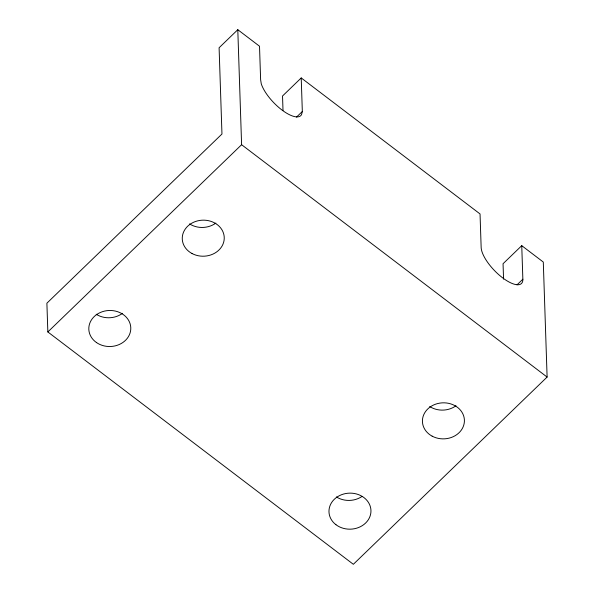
<?xml version="1.0" encoding="UTF-8"?>
<svg xmlns="http://www.w3.org/2000/svg" width="594" height="594" viewBox="0 0 594 594"><rect width="100%" height="100%" fill="white"/><g stroke="black" fill="none" stroke-linecap="round" stroke-linejoin="round"><path stroke-width="0.89" d="M521.747 245.664L522.861 279.21A28.007 10.432 46 0 1 502.479 277.725A28.007 10.432 46 0 1 481.155 247.483L480.041 213.944L301.217 77.94L302.331 111.486L301.574 114.531A28.007 10.432 46 0 1 281.779 109.868A28.007 10.432 46 0 1 261.286 83.895L260.625 79.767L259.511 46.221L237.793 29.7L219.097 47.765L221.963 134.014L46.889 303.2L47.847 331.949L353.348 564.3L547.111 377.056L543.295 262.051L521.747 245.664L503.051 263.729L503.564 279.135M301.217 77.94L282.529 96.005L283.011 110.506M47.847 331.949L241.602 144.706L237.793 29.7M296.532 117.092L302.331 111.486M517.055 284.808L522.861 279.21M241.602 144.706L547.111 377.056M361.969 496.473A21.005 18.028 -1.9 0 1 336.404 496.933M455.984 405.769A21.005 18.028 -1.9 0 1 429.7 406.526M122.475 313.342A21.005 18.028 -1.9 0 1 96.198 314.248M215.86 223.077A21.005 18.028 -1.9 0 1 189.575 223.893M335.944 524.702A21.005 18.028 -1.9 0 0 370.515 514.686A21.005 18.028 -1.9 0 0 343.421 494.082A21.005 18.028 -1.9 0 0 335.944 524.702M432.15 436.159A21.005 18.028 -1.9 0 0 464.397 421.421A21.005 18.028 -1.9 0 0 433.687 404.952A21.005 18.028 -1.9 0 0 432.15 436.159M192.033 253.527A21.005 18.028 -1.9 0 0 224.235 238.721A21.005 18.028 -1.9 0 0 193.481 222.312A21.005 18.028 -1.9 0 0 192.033 253.527M96.436 342.523A21.005 18.028 -1.9 0 0 130.509 331.296A21.005 18.028 -1.9 0 0 102.443 311.679A21.005 18.028 -1.9 0 0 96.436 342.523"/></g></svg>
